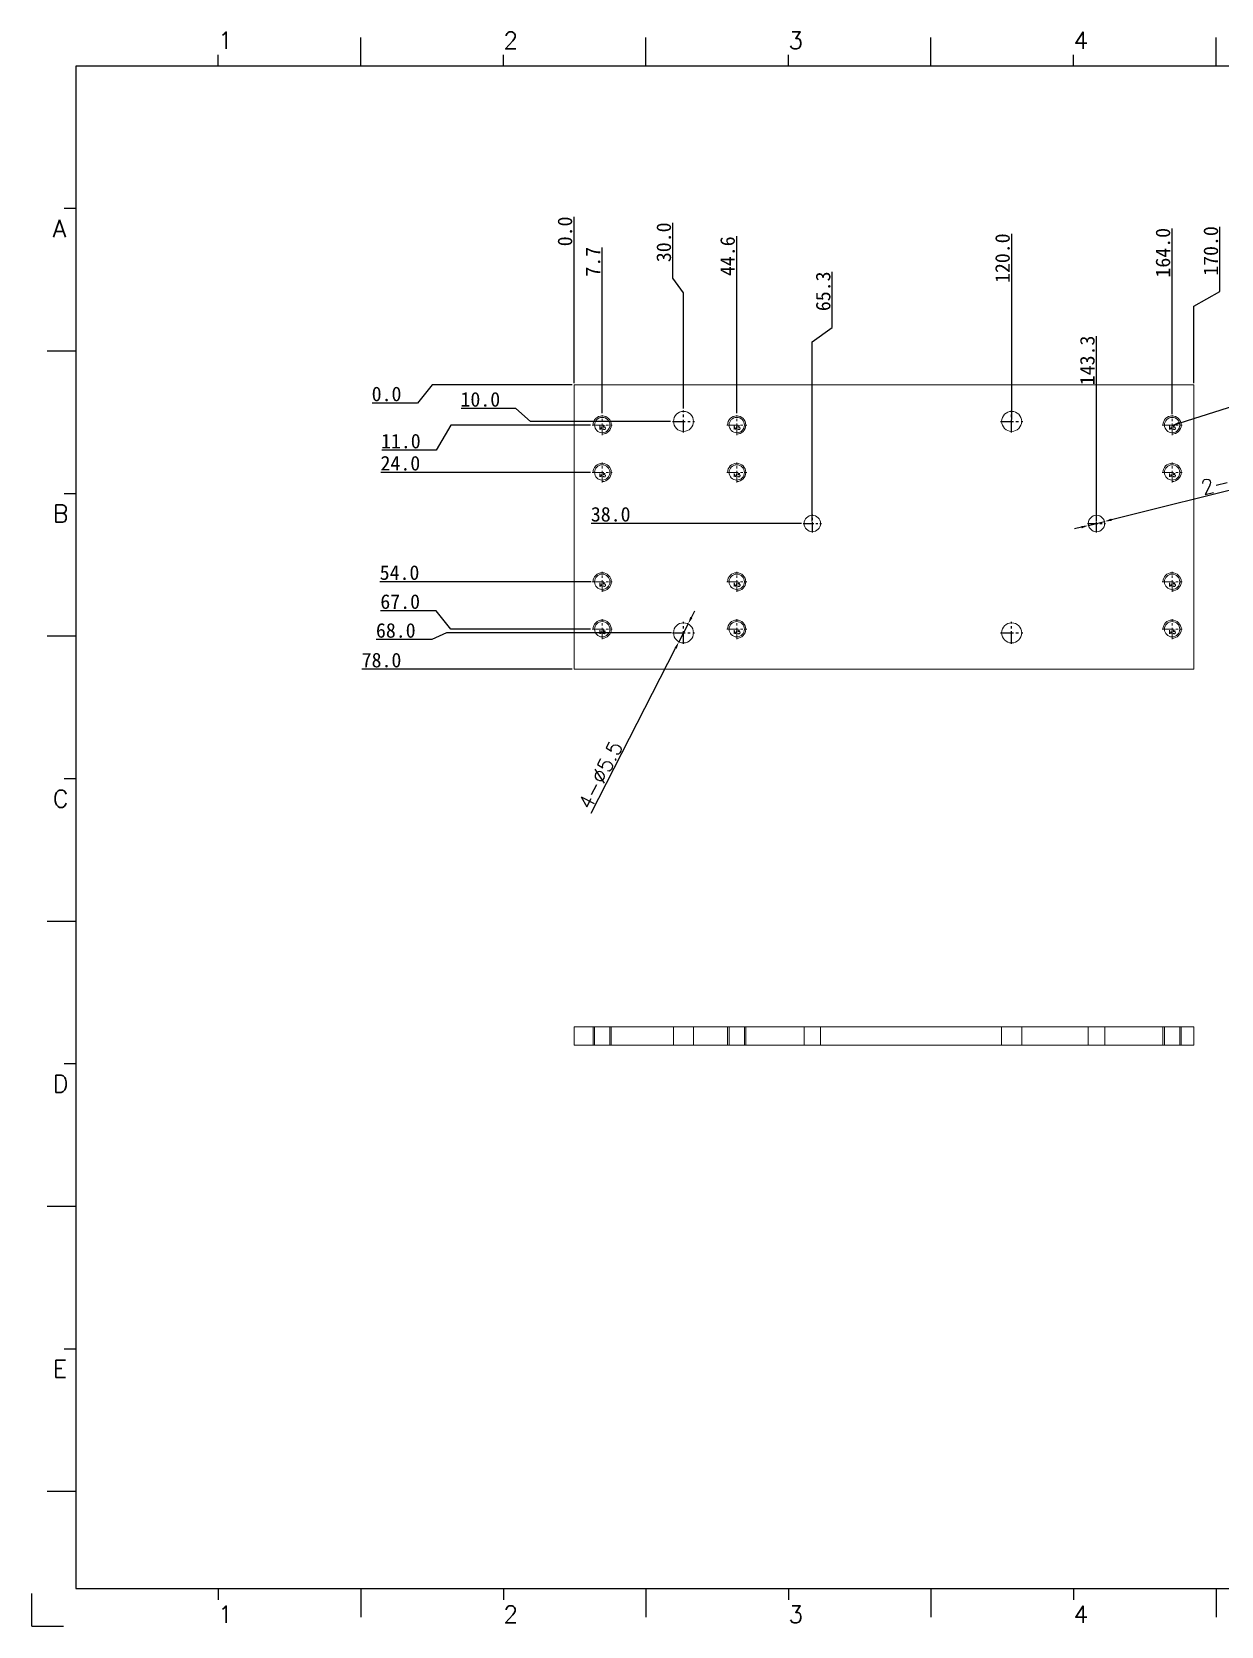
# Model space of a CAD drawing. Extents: x 83 to 30050, y -7164 to 695.
# Drawn here: x 4201.3 to 4527.5, y -146.6 to 290.7 of the extents above; entities that cross this region are included whole.
import ezdxf

# ---------------------------------------------------------------- set-up
doc = ezdxf.new("R2010")
doc.units = 0
doc.header["$LTSCALE"] = 8
doc.header["$MEASUREMENT"] = 0
doc.header["$PDSIZE"] = 5
doc.linetypes.add('CENTER', pattern=[2, 1.25, -0.25, 0.25, -0.25])
doc.linetypes.add('HIDDEN', pattern=[1.905, 1.27, -0.635])
doc.layers.get('0').update_dxf_attribs({"linetype": 'CONTINUOUS'})
doc.layers.get('Defpoints').update_dxf_attribs({"linetype": 'CONTINUOUS'})
doc.layers.add('41', color=3, linetype='CONTINUOUS')
doc.layers.add('dim', color=82, linetype='CONTINUOUS', lineweight=9)
doc.layers.add('screw', color=33, linetype='CONTINUOUS', lineweight=13)
doc.styles.add('SIMPLEX', font='SIMPLEX')
doc.styles.get("Standard").update_dxf_attribs({"font": '', "height": 4})
doc.styles.add('TXT', font='txt.shx', dxfattribs={"bigfont": 'gbcbig.shx'})
doc.styles.get('Standard').set_extended_font_data('SimSun')
doc.dimstyles.new('ISO-25', dxfattribs={"dimtxt": 6, "dimasz": 2.5, "dimexe": 1.25, "dimexo": 0.625, "dimtad": 1, "dimdec": 1, "dimzin": 1, "dimdsep": 46, "dimtxsty": 'Standard', "dimcen": 2.5, "dimadec": 0, "dimazin": 0, "dimtm": 1e-09, "dimtfac": 1, "dimtdec": 1, "dimtmove": 0, "dimatfit": 3, "dimfxl": 1, "dimtolj": 1, "dimtzin": 0, "dimarcsym": 0})

# ---------------------------------------------------------------- blocks, each defined once
blk = doc.blocks.new('A$C0BB32EA6')
at = {"layer": '41'}
for p, q in [((90.21, 427.84), (90.21, 435.66)), ((168.4, 427.84), (168.4, 435.66)), ((168.4, 427.84), (168.4, 435.66)), ((168.4, 427.84), (168.4, 435.66)), ((246.58, 427.84), (246.58, 435.66)), ((246.58, 427.84), (246.58, 435.66)), ((324.77, 427.84), (324.77, 435.66)), ((51.11, 427.84), (51.11, 430.97)), ((129.3, 427.84), (129.3, 430.97)), ((129.3, 427.84), (129.3, 430.97)), ((129.3, 427.84), (129.3, 430.97)), ((207.49, 427.84), (207.49, 430.97)), ((207.49, 427.84), (207.49, 430.97)), ((285.68, 427.84), (285.68, 430.97)), ((615.63, 427.84), (12.02, 427.84)), ((12.02, 427.84), (12.02, 10.32)), ((12.02, 388.75), (8.89, 388.75)), ((12.02, 349.66), (4.2, 349.66)), ((12.02, 310.56), (8.89, 310.56)), ((12.02, 271.47), (4.2, 271.47)), ((12.02, 232.37), (8.89, 232.37)), ((12.02, 193.28), (4.2, 193.28)), ((12.02, 154.18), (8.89, 154.18)), ((12.02, 115.09), (4.2, 115.09)), ((12.02, 76), (8.89, 76)), ((12.02, 36.9), (4.2, 36.9)), ((12.02, 10.32), (615.63, 10.32)), ((51.11, 10.32), (51.11, 7.19)), ((90.21, 10.32), (90.21, 2.5)), ((129.3, 10.32), (129.3, 7.19)), ((168.4, 10.32), (168.4, 2.5)), ((207.49, 10.32), (207.49, 7.19)), ((246.58, 10.32), (246.58, 2.5)), ((285.68, 10.32), (285.68, 7.19)), ((324.77, 10.32), (324.77, 2.5))]:
    blk.add_line(p, q, dxfattribs=at)
at = {"layer": '41', "linetype": 'Continuous'}
for q in [(0, 8.98), (8.64, 0)]:
    blk.add_line((0, 0), q, dxfattribs=at)
at = {"layer": '41', "style": 'SIMPLEX'}
for s, height, p in [('1', 4.69, (51.11, 432.54)), ('2', 4.69, (129.3, 432.54)), ('3', 4.69, (207.49, 432.54)), ('4', 4.69, (285.68, 432.54)), ('A', 4.75, (5.76, 380.93)), ('B', 4.75, (5.76, 302.74)), ('C', 4.75, (5.76, 224.55)), ('D', 4.75, (5.76, 146.37)), ('E', 4.75, (5.76, 68.18)), ('1', 4.69, (51.11, 0.87)), ('2', 4.69, (129.3, 0.87)), ('3', 4.69, (207.49, 0.87)), ('4', 4.69, (285.68, 0.87))]:
    blk.add_text(s, height=height, dxfattribs=at).set_placement(p)
at = {"layer": '41', "linetype": 'Continuous'}
for tag, p in [('材质', (457.07, 73.08)), ('代号', (522.6, 73.29)), ('表面处理', (452.44, 54.13)), ('审核', (523.65, 54.34)), ('名称', (585.81, 54.97)), ('数量', (457.5, 33.7)), ('设计', (523.23, 34.13)), ('件号', (586.65, 33.91)), ('比例', (457.5, 17.28)), ('版本', (587.08, 16.23))]:
    blk.add_attdef(tag, p, '', height=4, dxfattribs=at)
blk = doc.blocks.new('screw_m5_l')
at = {"layer": 'screw', "color": 1, "linetype": 'CENTER', "ltscale": 0.3175}
for p, q in [((-2.75, 0), (2.75, 0)), ((0, -2.75), (0, 2.75))]:
    blk.add_line(p, q, dxfattribs=at)
at = {"layer": 'screw', "color": 33, "linetype": 'Continuous'}
blk.add_circle((0, 0), 2.1, dxfattribs=at)
at = {"layer": 'screw', "color": 92, "linetype": 'Continuous'}
blk.add_arc((0, 0), 2.5, 270, 180, dxfattribs=at)
at = {"layer": 'screw', "color": 6, "linetype": 'Continuous', "style": 'TXT'}
blk.add_text('M5', height=1, dxfattribs=at).set_placement((-0.85, -1.25))
blk = doc.blocks.new('*D119')
at = {"layer": 'Defpoints', "color": 0, "linetype": 'Continuous'}
for p in [(4350.05, 231.46), (4350.05, 193.85), (4350.05, 193.85)]:
    blk.add_point(p, dxfattribs=at)
at = {"layer": 'dim', "color": 0, "linetype": 'Continuous', "lineweight": -2}
blk.add_line((4350.05, 194.35), (4350.05, 239.94), dxfattribs=at)
at = {"layer": 'dim', "color": 0, "linetype": 'Continuous', "insert": (4347.55, 235.95), "char_height": 4, "attachment_point": 5, "rotation": 90}
blk.add_mtext('\\A1;0.0', dxfattribs=at)
blk = doc.blocks.new('*D120')
at = {"layer": 'Defpoints', "color": 0, "linetype": 'Continuous'}
for p in [(4357.75, 223.21), (4350.05, 193.85), (4357.75, 185.6)]:
    blk.add_point(p, dxfattribs=at)
at = {"layer": 'dim', "color": 0, "linetype": 'Continuous', "lineweight": -2}
blk.add_line((4357.75, 186.1), (4357.75, 231.55), dxfattribs=at)
at = {"layer": 'dim', "color": 0, "linetype": 'Continuous', "insert": (4355.25, 227.63), "char_height": 4, "attachment_point": 5, "rotation": 90}
blk.add_mtext('\\A1;7.7', dxfattribs=at)
blk = doc.blocks.new('*D121')
at = {"layer": 'Defpoints', "color": 0, "linetype": 'Continuous'}
for p in [(4394.65, 223.21), (4350.05, 193.85), (4394.65, 185.6)]:
    blk.add_point(p, dxfattribs=at)
at = {"layer": 'dim', "color": 0, "linetype": 'Continuous', "lineweight": -2}
blk.add_line((4394.65, 186.1), (4394.65, 234.6), dxfattribs=at)
at = {"layer": 'dim', "color": 0, "linetype": 'Continuous', "insert": (4392.15, 229.15), "char_height": 4, "attachment_point": 5, "rotation": 90}
blk.add_mtext('\\A1;44.6', dxfattribs=at)
blk = doc.blocks.new('*D122')
at = {"layer": 'Defpoints', "color": 0, "linetype": 'Continuous'}
for p in [(4470.05, 221.46), (4350.05, 193.85), (4470.05, 183.85)]:
    blk.add_point(p, dxfattribs=at)
at = {"layer": 'dim', "color": 0, "linetype": 'Continuous', "lineweight": -2}
blk.add_line((4470.05, 184.35), (4470.05, 235.25), dxfattribs=at)
at = {"layer": 'dim', "color": 0, "linetype": 'Continuous', "insert": (4467.55, 228.6), "char_height": 4, "attachment_point": 5, "rotation": 90}
blk.add_mtext('\\A1;120.0', dxfattribs=at)
blk = doc.blocks.new('*D123')
at = {"layer": 'Defpoints', "color": 0, "linetype": 'Continuous'}
for p in [(4514.05, 222.96), (4350.05, 193.85), (4514.05, 185.35)]:
    blk.add_point(p, dxfattribs=at)
at = {"layer": 'dim', "color": 0, "linetype": 'Continuous', "lineweight": -2}
blk.add_line((4514.05, 185.85), (4514.05, 236.75), dxfattribs=at)
at = {"layer": 'dim', "color": 0, "linetype": 'Continuous', "insert": (4511.55, 230.1), "char_height": 4, "attachment_point": 5, "rotation": 90}
blk.add_mtext('\\A1;164.0', dxfattribs=at)
blk = doc.blocks.new('*D124')
at = {"layer": 'Defpoints', "color": 0, "linetype": 'Continuous'}
for p in [(4527.18, 223.44), (4350.05, 193.85), (4520.05, 193.85)]:
    blk.add_point(p, dxfattribs=at)
at = {"layer": 'dim', "color": 0, "linetype": 'Continuous', "lineweight": -2}
for p, q in [((4527.18, 219.44), (4527.18, 237.22)), ((4520.05, 215.44), (4527.18, 219.44)), ((4520.05, 194.35), (4520.05, 215.44))]:
    blk.add_line(p, q, dxfattribs=at)
at = {"layer": 'dim', "color": 0, "linetype": 'Continuous', "insert": (4524.68, 230.58), "char_height": 4, "attachment_point": 5, "rotation": 90}
blk.add_mtext('\\A1;170.0', dxfattribs=at)
blk = doc.blocks.new('*D125')
at = {"layer": 'Defpoints', "color": 0, "linetype": 'Continuous'}
for p in [(4420.86, 213.64), (4350.05, 193.85), (4415.38, 155.85)]:
    blk.add_point(p, dxfattribs=at)
at = {"layer": 'dim', "color": 0, "linetype": 'Continuous', "lineweight": -2}
for p, q in [((4420.86, 209.64), (4420.86, 224.89)), ((4415.38, 205.64), (4420.86, 209.64)), ((4415.38, 156.35), (4415.38, 205.64))]:
    blk.add_line(p, q, dxfattribs=at)
at = {"layer": 'dim', "color": 0, "linetype": 'Continuous', "insert": (4418.36, 219.52), "char_height": 4, "attachment_point": 5, "rotation": 90}
blk.add_mtext('\\A1;65.3', dxfattribs=at)
blk = doc.blocks.new('*D126')
at = {"layer": 'Defpoints', "color": 0, "linetype": 'Continuous'}
for p in [(4350.05, 193.85), (4493.31, 193.46), (4493.31, 155.85)]:
    blk.add_point(p, dxfattribs=at)
at = {"layer": 'dim', "color": 0, "linetype": 'Continuous', "lineweight": -2}
blk.add_line((4493.31, 156.35), (4493.31, 207.18), dxfattribs=at)
at = {"layer": 'dim', "color": 0, "linetype": 'Continuous', "insert": (4490.81, 200.57), "char_height": 4, "attachment_point": 5, "rotation": 90}
blk.add_mtext('\\A1;143.3', dxfattribs=at)
blk = doc.blocks.new('*D127')
at = {"layer": 'Defpoints', "color": 0, "linetype": 'Continuous'}
for p in [(4491.13, 155.3), (4495.5, 156.39)]:
    blk.add_point(p, dxfattribs=at)
at = {"layer": 'dim', "color": 0, "linetype": 'Continuous', "lineweight": -2}
for p, q in [((4542.54, 168.11), (4497.44, 156.87)), ((4489.19, 154.82), (4487.25, 154.34)), ((4491.13, 155.3), (4495.5, 156.39))]:
    blk.add_line(p, q, dxfattribs=at)
at = {"layer": 'dim', "color": 0, "linetype": 'Continuous'}
for points in [[(4489.11, 155.14), (4489.27, 154.5), (4491.13, 155.3)], [(4497.36, 157.2), (4497.52, 156.55), (4495.5, 156.39)]]:
    blk.add_solid(points, dxfattribs=at)
at = {"layer": 'dim', "color": 0, "linetype": 'Continuous', "insert": (4531.75, 168), "char_height": 4, "attachment_point": 5, "rotation": 13.9896}
blk.add_mtext('\\A1;{\\Ftxt,bigfont|c134;2-∅4.5}', dxfattribs=at)
blk = doc.blocks.new('*D128')
at = {"layer": 'Defpoints', "color": 0, "linetype": 'Continuous'}
for p in [(4377.15, 227.08), (4350.05, 193.85), (4380.05, 186.87)]:
    blk.add_point(p, dxfattribs=at)
at = {"layer": 'dim', "color": 0, "linetype": 'Continuous', "lineweight": -2}
for p, q in [((4377.15, 223.08), (4377.15, 238.34)), ((4380.05, 219.08), (4377.15, 223.08)), ((4380.05, 187.37), (4380.05, 219.08))]:
    blk.add_line(p, q, dxfattribs=at)
at = {"layer": 'dim', "color": 0, "linetype": 'Continuous', "insert": (4374.65, 232.96), "char_height": 4, "attachment_point": 5, "rotation": 90}
blk.add_mtext('\\A1;30.0', dxfattribs=at)
blk = doc.blocks.new('*D129')
at = {"layer": 'Defpoints', "color": 0, "linetype": 'Continuous'}
for p in [(4350.05, 193.85), (4350.05, 193.85), (4303.1, 188.85)]:
    blk.add_point(p, dxfattribs=at)
at = {"layer": 'dim', "color": 0, "linetype": 'Continuous', "lineweight": -2}
for p, q in [((4311.1, 193.85), (4307.1, 188.85)), ((4349.55, 193.85), (4311.1, 193.85)), ((4307.1, 188.85), (4294.62, 188.85))]:
    blk.add_line(p, q, dxfattribs=at)
at = {"layer": 'dim', "color": 0, "linetype": 'Continuous', "insert": (4298.61, 191.35), "char_height": 4, "attachment_point": 5}
blk.add_mtext('\\A1;0.0', dxfattribs=at)
blk = doc.blocks.new('*D130')
at = {"layer": 'Defpoints', "color": 0, "linetype": 'Continuous'}
for p in [(4350.05, 193.85), (4355, 182.85), (4308.25, 175.91)]:
    blk.add_point(p, dxfattribs=at)
at = {"layer": 'dim', "color": 0, "linetype": 'Continuous', "lineweight": -2}
for p, q in [((4316.25, 182.85), (4312.25, 175.91)), ((4354.5, 182.85), (4316.25, 182.85)), ((4312.25, 175.91), (4297.31, 175.91))]:
    blk.add_line(p, q, dxfattribs=at)
at = {"layer": 'dim', "color": 0, "linetype": 'Continuous', "insert": (4302.53, 178.41), "char_height": 4, "attachment_point": 5}
blk.add_mtext('\\A1;11.0', dxfattribs=at)
blk = doc.blocks.new('*D131')
at = {"layer": 'Defpoints', "color": 0, "linetype": 'Continuous'}
for p in [(4350.05, 193.85), (4330.06, 187.36), (4377.02, 183.85)]:
    blk.add_point(p, dxfattribs=at)
at = {"layer": 'dim', "color": 0, "linetype": 'Continuous', "lineweight": -2}
for p, q in [((4334.06, 187.36), (4319.11, 187.36)), ((4338.06, 183.85), (4334.06, 187.36)), ((4376.52, 183.85), (4338.06, 183.85))]:
    blk.add_line(p, q, dxfattribs=at)
at = {"layer": 'dim', "color": 0, "linetype": 'Continuous', "insert": (4324.33, 189.86), "char_height": 4, "attachment_point": 5}
blk.add_mtext('\\A1;10.0', dxfattribs=at)
blk = doc.blocks.new('*D132')
at = {"layer": 'Defpoints', "color": 0, "linetype": 'Continuous'}
for p in [(4350.05, 193.85), (4308.3, 169.85), (4355, 169.85)]:
    blk.add_point(p, dxfattribs=at)
at = {"layer": 'dim', "color": 0, "linetype": 'Continuous', "lineweight": -2}
blk.add_line((4354.5, 169.85), (4297, 169.85), dxfattribs=at)
at = {"layer": 'dim', "color": 0, "linetype": 'Continuous', "insert": (4302.4, 172.35), "char_height": 4, "attachment_point": 5}
blk.add_mtext('\\A1;24.0', dxfattribs=at)
blk = doc.blocks.new('*D133')
at = {"layer": 'Defpoints', "color": 0, "linetype": 'Continuous'}
for p in [(4350.05, 193.85), (4308.05, 139.85), (4355.25, 139.85)]:
    blk.add_point(p, dxfattribs=at)
at = {"layer": 'dim', "color": 0, "linetype": 'Continuous', "lineweight": -2}
blk.add_line((4354.75, 139.85), (4296.79, 139.85), dxfattribs=at)
at = {"layer": 'dim', "color": 0, "linetype": 'Continuous', "insert": (4302.17, 142.35), "char_height": 4, "attachment_point": 5}
blk.add_mtext('\\A1;54.0', dxfattribs=at)
blk = doc.blocks.new('*D134')
at = {"layer": 'Defpoints', "color": 0, "linetype": 'Continuous'}
for p in [(4350.05, 193.85), (4308.26, 131.9), (4355, 126.85)]:
    blk.add_point(p, dxfattribs=at)
at = {"layer": 'dim', "color": 0, "linetype": 'Continuous', "lineweight": -2}
for p, q in [((4312.26, 131.9), (4296.93, 131.9)), ((4316.26, 126.85), (4312.26, 131.9)), ((4354.5, 126.85), (4316.26, 126.85))]:
    blk.add_line(p, q, dxfattribs=at)
at = {"layer": 'dim', "color": 0, "linetype": 'Continuous', "insert": (4302.35, 134.4), "char_height": 4, "attachment_point": 5}
blk.add_mtext('\\A1;67.0', dxfattribs=at)
blk = doc.blocks.new('*D135')
at = {"layer": 'Defpoints', "color": 0, "linetype": 'Continuous'}
for p in [(4350.05, 193.85), (4365.96, 155.85), (4412.91, 155.85)]:
    blk.add_point(p, dxfattribs=at)
at = {"layer": 'dim', "color": 0, "linetype": 'Continuous', "lineweight": -2}
blk.add_line((4412.41, 155.85), (4354.7, 155.85), dxfattribs=at)
at = {"layer": 'dim', "color": 0, "linetype": 'Continuous', "insert": (4360.08, 158.35), "char_height": 4, "attachment_point": 5}
blk.add_mtext('\\A1;38.0', dxfattribs=at)
blk = doc.blocks.new('*D136')
at = {"layer": 'Defpoints', "color": 0, "linetype": 'Continuous'}
for p in [(4350.05, 193.85), (4307.05, 123.99), (4377.3, 125.85)]:
    blk.add_point(p, dxfattribs=at)
at = {"layer": 'dim', "color": 0, "linetype": 'Continuous', "lineweight": -2}
for p, q in [((4311.05, 123.99), (4295.73, 123.99)), ((4315.05, 125.85), (4311.05, 123.99)), ((4376.8, 125.85), (4315.05, 125.85))]:
    blk.add_line(p, q, dxfattribs=at)
at = {"layer": 'dim', "color": 0, "linetype": 'Continuous', "insert": (4301.14, 126.49), "char_height": 4, "attachment_point": 5}
blk.add_mtext('\\A1;68.0', dxfattribs=at)
blk = doc.blocks.new('*D137')
at = {"layer": 'Defpoints', "color": 0, "linetype": 'Continuous'}
for p in [(4350.05, 193.85), (4303.1, 115.85), (4350.05, 115.85)]:
    blk.add_point(p, dxfattribs=at)
at = {"layer": 'dim', "color": 0, "linetype": 'Continuous', "lineweight": -2}
blk.add_line((4349.55, 115.85), (4291.86, 115.85), dxfattribs=at)
at = {"layer": 'dim', "color": 0, "linetype": 'Continuous', "insert": (4297.23, 118.35), "char_height": 4, "attachment_point": 5}
blk.add_mtext('\\A1;78.0', dxfattribs=at)
blk = doc.blocks.new('*D138')
at = {"layer": 'Defpoints', "color": 0, "linetype": 'Continuous'}
for p in [(4381.3, 128.29), (4378.79, 123.4)]:
    blk.add_point(p, dxfattribs=at)
at = {"layer": 'dim', "color": 0, "linetype": 'Continuous', "lineweight": -2}
for p, q in [((4382.21, 130.07), (4383.13, 131.85)), ((4381.3, 128.29), (4378.79, 123.4)), ((4354.68, 76.39), (4377.88, 121.62))]:
    blk.add_line(p, q, dxfattribs=at)
at = {"layer": 'dim', "color": 0, "linetype": 'Continuous'}
for points in [[(4381.92, 130.23), (4382.51, 129.92), (4381.3, 128.29)], [(4377.58, 121.77), (4378.18, 121.47), (4378.79, 123.4)]]:
    blk.add_solid(points, dxfattribs=at)
at = {"layer": 'dim', "color": 0, "linetype": 'Continuous', "insert": (4357.25, 86.87), "char_height": 4, "attachment_point": 5, "rotation": 62.8487}
blk.add_mtext('\\A1;{\\Ftxt,bigfont|c134;4-∅5.5}', dxfattribs=at)

msp = doc.modelspace()

# ---------------------------------------------------------------- linework, layer by layer
at = {"color": 7, "linetype": 'Continuous', "lineweight": 15}
for p, q in [((4520.046, 193.847), (4350.046, 193.847)), ((4350.046, 193.847), (4350.046, 115.847)), ((4520.046, 115.847), (4520.046, 193.847)), ((4350.046, 115.847), (4520.046, 115.847)), ((4350.046, 17.774), (4520.046, 17.774)), ((4350.046, 17.774), (4350.046, 12.774)), ((4520.046, 17.774), (4520.046, 12.774)), ((4350.046, 12.774), (4520.046, 12.774))]:
    msp.add_line(p, q, dxfattribs=at)
at = {"color": 1, "linetype": 'CENTER', "ltscale": 0.34925}
for p, q in [((4377.021, 183.847), (4383.071, 183.847)), ((4380.046, 180.822), (4380.046, 186.872)), ((4467.021, 183.847), (4473.071, 183.847)), ((4470.046, 180.822), (4470.046, 186.872)), ((4380.046, 122.822), (4380.046, 128.872)), ((4470.046, 122.822), (4470.046, 128.872)), ((4377.021, 125.847), (4383.071, 125.847)), ((4467.021, 125.847), (4473.071, 125.847))]:
    msp.add_line(p, q, dxfattribs=at)
at = {"color": 1, "linetype": 'CENTER', "ltscale": 0.28575}
for p, q in [((4415.383, 153.372), (4415.383, 158.322)), ((4493.313, 153.372), (4493.313, 158.322)), ((4412.908, 155.847), (4417.858, 155.847)), ((4490.838, 155.847), (4495.788, 155.847))]:
    msp.add_line(p, q, dxfattribs=at)
at = {"color": 7, "linetype": 'Continuous', "lineweight": 0}
for p, q in [((4355.246, 12.774), (4355.246, 17.774)), ((4355.246, 12.774), (4355.246, 17.774)), ((4355.246, 12.774), (4355.246, 17.774)), ((4355.246, 12.774), (4355.246, 17.774)), ((4360.246, 12.774), (4360.246, 17.774)), ((4360.246, 12.774), (4360.246, 17.774)), ((4360.246, 12.774), (4360.246, 17.774)), ((4360.246, 12.774), (4360.246, 17.774)), ((4392.146, 12.774), (4392.146, 17.774)), ((4392.146, 12.774), (4392.146, 17.774)), ((4392.146, 12.774), (4392.146, 17.774)), ((4392.146, 12.774), (4392.146, 17.774)), ((4397.146, 12.774), (4397.146, 17.774)), ((4397.146, 12.774), (4397.146, 17.774)), ((4397.146, 12.774), (4397.146, 17.774)), ((4397.146, 12.774), (4397.146, 17.774)), ((4511.546, 12.774), (4511.546, 17.774)), ((4511.546, 12.774), (4511.546, 17.774)), ((4511.546, 12.774), (4511.546, 17.774)), ((4511.546, 12.774), (4511.546, 17.774)), ((4516.546, 12.774), (4516.546, 17.774)), ((4516.546, 12.774), (4516.546, 17.774)), ((4516.546, 12.774), (4516.546, 17.774)), ((4516.546, 12.774), (4516.546, 17.774))]:
    msp.add_line(p, q, dxfattribs=at)
at = {"color": 7, "linetype": 'HIDDEN', "lineweight": 0}
for p, q in [((4355.646, 17.774), (4355.646, 12.774)), ((4359.846, 12.774), (4359.846, 17.774)), ((4377.296, 17.774), (4377.296, 12.774)), ((4382.796, 12.774), (4382.796, 17.774)), ((4392.546, 17.774), (4392.546, 12.774)), ((4396.746, 12.774), (4396.746, 17.774)), ((4413.133, 17.774), (4413.133, 12.774)), ((4417.633, 12.774), (4417.633, 17.774)), ((4467.296, 17.774), (4467.296, 12.774)), ((4472.796, 12.774), (4472.796, 17.774)), ((4491.063, 17.774), (4491.063, 12.774)), ((4495.563, 12.774), (4495.563, 17.774)), ((4511.946, 17.774), (4511.946, 12.774)), ((4516.146, 12.774), (4516.146, 17.774))]:
    msp.add_line(p, q, dxfattribs=at)
at = {"color": 7, "linetype": 'Continuous', "lineweight": 15}
for centre, radius in [((4380.046, 183.847), 2.75), ((4470.046, 183.847), 2.75), ((4415.383, 155.847), 2.25), ((4493.313, 155.847), 2.25), ((4380.046, 125.847), 2.75), ((4470.046, 125.847), 2.75)]:
    msp.add_circle(centre, radius, dxfattribs=at)

# ---------------------------------------------------------------- block references
at = {"layer": '41', "linetype": 'Continuous'}
msp.add_blockref('A$C0BB32EA6', (4201.342, -146.558), dxfattribs=at)
at = {"layer": 'screw', "linetype": 'Continuous'}
for p in [(4357.746, 182.847), (4394.646, 182.847), (4514.046, 182.847), (4357.746, 169.847), (4394.646, 169.847), (4514.046, 169.847), (4357.746, 139.847), (4394.646, 139.847), (4514.046, 139.847), (4357.746, 126.847), (4394.646, 126.847), (4514.046, 126.847)]:
    msp.add_blockref('screw_m5_l', p, dxfattribs=at)

# ---------------------------------------------------------------- dimensions: what is measured, and where the dimension line sits
at = {"layer": 'dim', "linetype": 'Continuous'}
for feature_location, offset, dtype, origin, picture, middle in [((4350.046067513, 193.846681782), (0, 37.612616944), 1, (4350.046067513, 193.846681782), '*D119', (4347.546317513, 235.947937615)), ((4380.046, 186.872), (-2.897, 40.21), 1, (4350.046, 193.847), '*D128', (4374.649, 232.96)), ((4520.046, 193.847), (7.13, 29.589), 1, (4350.046, 193.847), '*D124', (4524.676, 230.579)), ((4514.046, 185.347), (0, 37.613), 1, (4350.046, 193.847), '*D123', (4511.546, 230.103)), ((4470.046, 183.847), (0, 37.613), 1, (4350.046, 193.847), '*D122', (4467.546, 228.603)), ((4394.646, 185.597), (0, 37.613), 1, (4350.046, 193.847), '*D121', (4392.146, 229.153)), ((4357.746, 185.597), (0, 37.613), 1, (4350.046, 193.847), '*D120', (4355.246, 227.631)), ((4415.383, 155.847), (5.476, 57.792), 1, (4350.046, 193.847), '*D125', (4418.359, 219.516)), ((4493.313, 155.847), (0, 37.613), 1, (4350.046, 193.847), '*D126', (4490.813, 200.57)), ((4350.046, 115.847), (-46.949, 0), 0, (4350.046, 193.847), '*D137', (4297.231, 118.346)), ((4350.046067513, 193.846681782), (-46.948766503, -4.998126034), 0, (4350.046067513, 193.846681782), '*D129', (4298.608662121, 191.348305748)), ((4377.296, 125.847), (-70.245, -1.857), 0, (4350.046, 193.847), '*D136', (4301.14, 126.489)), ((4355.246, 139.847), (-47.199, 0), 0, (4350.046, 193.847), '*D133', (4302.17, 142.346)), ((4354.996, 126.847), (-46.74, 5.057), 0, (4350.046, 193.847), '*D134', (4302.346, 134.404)), ((4354.996, 169.847), (-46.699, 0), 0, (4350.046, 193.847), '*D132', (4302.398, 172.346)), ((4354.996, 182.847), (-46.746, -6.934), 0, (4350.046, 193.847), '*D130', (4302.528, 178.412)), ((4377.021, 183.847), (-46.965, 3.513), 0, (4350.046, 193.847), '*D131', (4324.334, 189.859)), ((4412.908, 155.847), (-46.949, 0), 0, (4350.046, 193.847), '*D135', (4360.081, 158.346))]:
    dim = msp.add_ordinate_dim(feature_location=feature_location, offset=offset, dtype=dtype, origin=origin, dimstyle='ISO-25', override={"dimtxt": 2.5, "dimasz": 2, "dimexe": 0.49975, "dimexo": 0.49975, "dimgap": 0.49975}, dxfattribs=at)
    dim.commit()
    dim.dimension.update_dxf_attribs({"geometry": picture, "text_midpoint": middle})
for p1, p2, text, picture, middle in [((4491.129, 155.303), (4495.496, 156.391), '{\\Ftxt,bigfont|c134;2-<>}', '*D127', (4532.354, 165.573)), ((4381.301, 128.294), (4378.791, 123.4), '{\\Ftxt,bigfont|c134;4-<>}', '*D138', (4359.474, 85.734))]:
    dim = msp.add_diameter_dim_2p(p1=p1, p2=p2, text=text, dimstyle='ISO-25', override={"dimtxt": 2.5, "dimasz": 2, "dimexe": 0.49975, "dimexo": 0.49975, "dimgap": 0.49975}, dxfattribs=at)
    dim.commit()
    dim.dimension.update_dxf_attribs({"geometry": picture, "text_midpoint": middle, "dimtype": 163})

# ---------------------------------------------------------------- leaders
at = {"layer": 'dim', "linetype": 'Continuous', "annotation_type": 0, "has_hookline": 1, "hookline_direction": 0, "text_width": 24.778}
msp.add_leader([(4514.23, 182.847), (4539.271, 190.725), (4541.271, 190.725)], dimstyle='ISO-25', override={"dimtxt": 2.5, "dimasz": 2, "dimexe": 0.49975, "dimexo": 0.49975, "dimgap": 0.49975}, dxfattribs=at)

doc.saveas('drawing.dxf')
